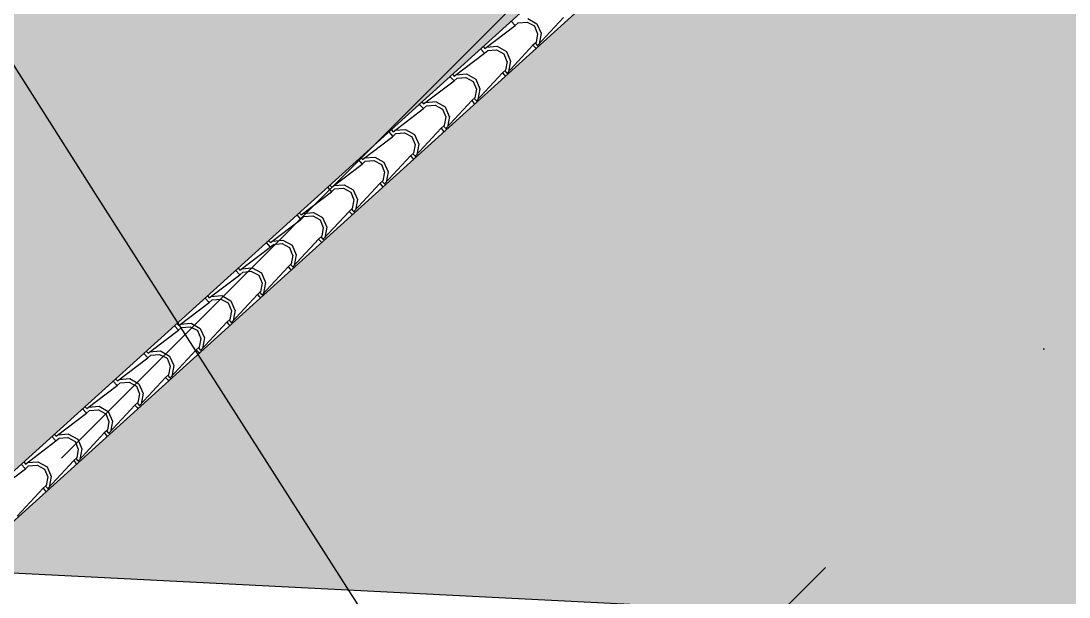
# Model space of a CAD drawing. Header units: millimetres. Extents: x 648844 to 649530, y 1246379 to 1246752.
# Drawn here: x 649217.919 to 649222.163, y 1246465.897 to 1246468.227 of the extents above; entities that cross this region are included whole.
import ezdxf

# ---------------------------------------------------------------- set-up
doc = ezdxf.new("R2010")
doc.units = ezdxf.units.MM
doc.header["$LTSCALE"] = 20
doc.header["$MEASUREMENT"] = 0
doc.layers.get('0').update_dxf_attribs({"linetype": 'CONTINUOUS'})
doc.layers.add('CONT-MNR2', color=9, linetype='CONTINUOUS')
doc.layers.add('TECHO', color=30, linetype='CONTINUOUS')

# ---------------------------------------------------------------- blocks, each defined once
blk = doc.blocks.new('*U3741')
at = {"layer": 'CONT-MNR2', "elevation": 36, "flags": 128}
blk.add_lwpolyline([(646537.2984070804, 1246709.701759222), (646537.02931891, 1246710.143963994), (646536.7428306144, 1246710.619220743), (646536.4066409561, 1246711.146747869), (646536.0874933026, 1246711.633393101), (646535.5338040044, 1246712.484504062), (646534.7934924248, 1246713.626946314), (646533.9144779275, 1246714.987585423), (646532.9446798763, 1246716.493286953), (646531.9320176347, 1246718.070916468), (646530.9244105666, 1246719.647339534), (646529.9697780353, 1246721.149421714), (646529.1160394048, 1246722.504028574), (646528.4111140384, 1246723.638025677), (646527.9029213001, 1246724.478278588), (646527.6393805535, 1246724.951652872), (646527.4119308159, 1246725.493577317), (646527.225090268, 1246726.04023564), (646527.0706721292, 1246726.566296274), (646526.9404896189, 1246727.046427649)], dxfattribs=at)
blk = doc.blocks.new('TEJA45')
at = {"layer": 'TECHO'}
for p, q in [((-0.4279064574559399, 4.002171294534961), (-0.3286540061102414, 4.120328804166501)), ((-0.5460641779288835, 3.884013823931728), (-0.446811726583185, 4.002171333563268)), ((-0.4587384352657722, 3.952408220232972), (-0.4528305117754456, 3.996126576485686)), ((-0.446768987619123, 4.002162910376885), (-0.450336047210115, 4.005729969967877)), ((-0.4467689876191514, 4.002162910376867), (-0.4373163841682484, 3.992710306925964)), ((-0.4443959923545009, 3.955063304833079), (-0.4396697250921235, 3.990510514109829)), ((-0.437316384168227, 4.011615513827795), (-0.440883443759212, 4.015182573418784)), ((-0.439679535030713, 3.99034715606329), (-0.4278637807170824, 4.002162910376917)), ((-0.4278637807173169, 4.002162910376889), (-0.4373163841682199, 4.011615513827792)), ((-0.2340756608334686, 4.025792761608923), (-0.3522331704650128, 3.926540310263224)), ((-0.4396802456084359, 3.914699209350832), (-0.4585854688258237, 3.952509575238079)), ((-0.4300728416892312, 3.924324514989806), (-0.4442517554119902, 3.955045551892013)), ((-0.3522331314364777, 3.907635041136153), (-0.4703906410680219, 3.808382589790455)), ((-0.401889406250767, 3.895825173025077), (-0.4396997721380131, 3.914730396242465)), ((-0.3993794073712991, 3.910131797002897), (-0.4301004442735064, 3.924310710725656)), ((-0.3639544832466726, 3.91473979959661), (-0.3994016925234192, 3.910013532334236)), ((-0.3522429531101139, 3.926542082769668), (-0.3640587074237445, 3.914726328456041)), ((-0.3348174265812318, 3.909116556240797), (-0.3522429531101139, 3.926542082769679)), ((-0.3442700300321349, 3.899663952789901), (-0.3522429531101068, 3.907636875867869)), ((-0.6642218984016708, 3.765856353328662), (-0.5649694470559723, 3.884013862960202)), ((-0.5768970108217957, 3.83424984380277), (-0.5709890873314691, 3.877968200055484)), ((-0.5649265307554003, 3.884005367240611), (-0.5684935903463995, 3.887572426831607)), ((-0.5649265307554145, 3.884005367240604), (-0.5554739273045115, 3.874552763789701)), ((-0.5625534429686283, 3.836906823745043), (-0.557827175706251, 3.872354033021793)), ((-0.5554739273044973, 3.893457970691514), (-0.5590409868954893, 3.89702503028251)), ((-0.5578370781669904, 3.872189612927016), (-0.5460213238533598, 3.884005367240643)), ((-0.5460213238535943, 3.884005367240611), (-0.5554739273044973, 3.893457970691514)), ((-0.3582322991741123, 3.901622522145985), (-0.4019506554268304, 3.895714598655662)), ((-0.5578377754871866, 3.796541478102924), (-0.5767429987045745, 3.83435184399017)), ((-0.5482292504594071, 3.806168051797403), (-0.5624081641821661, 3.836889088699611)), ((-0.6736314704407675, 3.775300427555241), (-0.6771985300317596, 3.778867487146229)), ((-0.4703906020396786, 3.789477320663238), (-0.5885481116712228, 3.690224869317539)), ((-0.5200471374986506, 3.777667643146319), (-0.5578575033858968, 3.796572866363707)), ((-0.517535870562817, 3.791975388232387), (-0.5482569074650243, 3.806154301955146)), ((-0.4763906756079805, 3.783463946589425), (-0.5201090318606987, 3.777556023099102)), ((-0.4821109643361083, 3.79658234898227), (-0.5175581736128549, 3.791856081719896)), ((-0.4704004962463912, 3.808384539633398), (-0.4822162505600218, 3.796568785319771)), ((-0.4529749697175092, 3.790959013104523), (-0.4704004962463841, 3.808384539633398)), ((-0.4624275731684122, 3.781506409653627), (-0.4704004962463841, 3.789479332731595)), ((-0.7823796188743231, 3.647698882725777), (-0.6831271675286246, 3.765856392357318)), ((-0.6950555863783023, 3.716091467368969), (-0.6891476628879758, 3.759809823621683)), ((-0.6830840738916635, 3.76584782410433), (-0.6866511334826626, 3.769414883695326)), ((-0.6830840738916919, 3.76584782410433), (-0.6736314704407889, 3.756395220653427)), ((-0.6807108935829973, 3.718750342655206), (-0.67598462632062, 3.754197551931956)), ((-0.6759946213032677, 3.754032069790743), (-0.6641788669896371, 3.76584782410437)), ((-0.6641788669898716, 3.765847824104334), (-0.6736314704407746, 3.775300427555237)), ((-0.6759953053659373, 3.678383746855019), (-0.6949005285833252, 3.716194112742265)), ((-0.6663856592299666, 3.688011588605836), (-0.6805645729527257, 3.718732625508043)), ((-0.8012416170279337, 3.64769028096806), (-0.8048086766189329, 3.651257340559059)), ((-0.7917890135770378, 3.657142884418974), (-0.7953560731680227, 3.660709944009962)), ((-0.7823364101261348, 3.647690280968064), (-0.7917890135770378, 3.657142884418967)), ((-0.5885480726426167, 3.671319600190539), (-0.7067055822741608, 3.572067148844841)), ((-0.6382048687465414, 3.659510113267562), (-0.6760152346337875, 3.678415336484949)), ((-0.6356923337535179, 3.673818979461497), (-0.6664133706557251, 3.687997893184257)), ((-0.5945490520418204, 3.665305371032865), (-0.6382674082945385, 3.659397447542542)), ((-0.6002674454250894, 3.678424898367989), (-0.635714654701836, 3.673698631105616)), ((-0.5885580393826686, 3.690226996497127), (-0.6003737936962992, 3.6784112421835)), ((-0.5711325128537865, 3.672801469968253), (-0.5885580393826544, 3.690226996497124)), ((-0.5805851163046825, 3.663348866517349), (-0.5885580393826473, 3.671321789595314)), ((-0.9005373393472667, 3.529541412122548), (-0.8012848880015682, 3.647698921754088)), ((-0.8132141619350435, 3.597933090933367), (-0.8073062384447169, 3.641651447186081)), ((-0.8012416170279621, 3.647690280968053), (-0.7917890135770591, 3.63823767751715)), ((-0.7988683441973592, 3.600593861565365), (-0.7941420769349818, 3.636041070842115)), ((-0.7941521644395451, 3.635874526654469), (-0.7823364101259145, 3.647690280968096)), ((-0.794152835244688, 3.560226015607107), (-0.8130580584620759, 3.598036381494353)), ((-0.7845420680001425, 3.569855125413444), (-0.7987209817229015, 3.600576162315651)), ((-0.7538487969466843, 3.555662570691752), (-0.7845698338488916, 3.569841484414511)), ((-0.706715582518946, 3.572069453360857), (-0.7185313368325765, 3.56025369904723)), ((-0.6892900559900497, 3.554643926831982), (-0.7067155825189246, 3.572069453360857)), ((-1.018695059820196, 3.411383941519318), (-0.9194426084744975, 3.529541451150859)), ((-0.9313727374915572, 3.479774714499563), (-0.9254648140012307, 3.523493070752277)), ((-0.9193991601642111, 3.529532737831794), (-0.9229662197552102, 3.533099797422789)), ((-0.9193991601642324, 3.529532737831776), (-0.9099465567133294, 3.520080134380873)), ((-0.9099465567133151, 3.538985341282704), (-0.9135136163043072, 3.542552400873692)), ((-0.9123097075758224, 3.517716983518195), (-0.9004939532621918, 3.529532737831822)), ((-0.9004939532624121, 3.529532737831797), (-0.9099465567133151, 3.5389853412827)), ((-0.7067055432457181, 3.553161879717699), (-0.8248630528772622, 3.453909428372)), ((-0.756362599994425, 3.5413525833888), (-0.7941729658816712, 3.560257806606188)), ((-0.7127074284747792, 3.547146795476419), (-0.7564257847274973, 3.541238871986096)), ((-0.7184239265140562, 3.560267447753709), (-0.7538711357908028, 3.555541180491335)), ((-0.6987426594409527, 3.545191323381079), (-0.7067155825189175, 3.553164246459044)), ((-0.9123103651234814, 3.442068284359273), (-0.9312155883408693, 3.479878650246519)), ((-0.9170257948113587, 3.482437380478231), (-0.9122995275489814, 3.517884589754981)), ((-0.902698476770702, 3.451698662221872), (-0.9168773904934611, 3.48241969912408)), ((-0.8745203312423371, 3.423195053510049), (-0.9123306971295833, 3.442100276727437)), ((-0.8720052601382022, 3.437506161921242), (-0.9027262970404095, 3.451685075644001)), ((-0.8365804076030514, 3.442109997139426), (-0.872027616879798, 3.437383729877052)), ((-0.8248731256552233, 3.453911910224587), (-0.8366888799688539, 3.44209615591096)), ((-0.807447599126327, 3.436486383695708), (-0.824873125655202, 3.453911910224587)), ((-1.13685278029299, 3.293226470916263), (-1.037600328947292, 3.411383980547804)), ((-1.049531313047822, 3.361616338067563), (-1.043623389557496, 3.405334694320278)), ((-1.037556703300481, 3.41137519469552), (-1.04112376289148, 3.414942254286515)), ((-1.03755670330051, 3.411375194695516), (-1.028104099849607, 3.401922591244613)), ((-1.035183245425607, 3.3642808993893), (-1.03045697816323, 3.39972810866605)), ((-1.028104099849585, 3.420827798146426), (-1.031671159440577, 3.424394857737422)), ((-1.0304672507121, 3.399559440381921), (-1.018651496398469, 3.411375194695548)), ((-1.018651496398682, 3.41137519469552), (-1.028104099849585, 3.420827798146423)), ((-0.8248630138488267, 3.435004159244855), (-0.9430205234803708, 3.335751707899156)), ((-0.8308658049077238, 3.428988219919979), (-0.8745841611604419, 3.423080296429656)), ((-0.8169002025772301, 3.427033780244813), (-0.8248731256551949, 3.435006703322777)), ((-1.030467895002218, 3.323910553111343), (-1.049373118219606, 3.361720918998589)), ((-1.020854885542022, 3.333542199031957), (-1.035033799264781, 3.364263235934164)), ((-0.9430204844519352, 3.316846438772011), (-1.061177994083479, 3.217593987426312)), ((-0.9926780624902349, 3.305037523631288), (-1.030488428377481, 3.323942746848676)), ((-0.9901617233289102, 3.319349753150352), (-1.020882760231117, 3.333528666873111)), ((-0.9490241813424802, 3.310829644363299), (-0.9927425375951984, 3.304921720872976)), ((-0.9547368886924801, 3.323952546525081), (-0.9901840979692267, 3.319226279262708)), ((-0.9430306687915007, 3.335754367088317), (-0.9548464231051312, 3.32393861277469)), ((-0.9256051422625973, 3.318328840559435), (-0.9430306687914722, 3.33575436708831)), ((-0.9350577457135003, 3.308876237108539), (-0.9430306687914651, 3.316849160186504)), ((-1.255010500765792, 3.175069000313204), (-1.155758049420093, 3.293226509944745)), ((-1.167689888604336, 3.243457961633766), (-1.16178196511401, 3.28717631788648)), ((-1.155714246436759, 3.293217651559246), (-1.159281306027758, 3.296784711150242)), ((-1.15571424643678, 3.293217651559239), (-1.146261642985877, 3.283765048108336)), ((-1.153340696040082, 3.24612441829856), (-1.148614428777705, 3.28157162757531)), ((-1.146261642985863, 3.30267025501016), (-1.149828702576848, 3.306237314601148)), ((-1.148624793848377, 3.281401897245647), (-1.136809039534747, 3.293217651559274)), ((-1.136809039534953, 3.29321765155925), (-1.146261642985856, 3.302670255010153)), ((-1.148625424880983, 3.205752821863452), (-1.167530648098371, 3.243563187750699)), ((-1.139011294312198, 3.215385735839561), (-1.153190208034957, 3.246106772741769)), ((-1.264419186122126, 3.184512711873882), (-1.267986245713111, 3.188079771464871)), ((-1.254966582671223, 3.175060108422976), (-1.264419186122126, 3.184512711873879)), ((-1.061177955054994, 3.198688718299206), (-1.179335464686538, 3.099436266953507)), ((-1.110835793738126, 3.186879993752527), (-1.148646159625372, 3.205785216969915)), ((-1.108318186520428, 3.201193344379842), (-1.139039223422635, 3.215372258102601)), ((-1.067182557776327, 3.192671068806732), (-1.110900914029045, 3.186763145316409)), ((-1.072893369780999, 3.205795095910862), (-1.108340579057746, 3.201068828648488)), ((-1.061188211927778, 3.217596823952046), (-1.073003966241409, 3.205781069638419)), ((-1.043762685398868, 3.200171297423161), (-1.06118821192775, 3.217596823952043)), ((-1.053215288849771, 3.190718693972261), (-1.061188211927742, 3.19869161705023)), ((-1.373168221238593, 3.056911529710149), (-1.273915769892895, 3.17506903934169)), ((-1.285848464160601, 3.125299585201766), (-1.279940540670275, 3.169017941454481)), ((-1.273871789573029, 3.175060108422976), (-1.277438849164021, 3.178627168013964)), ((-1.27387178957305, 3.175060108422965), (-1.264419186122147, 3.165607504972062)), ((-1.271498146654451, 3.127967937208719), (-1.266771879392074, 3.16341514648547)), ((-1.266782336984654, 3.163244354109374), (-1.254966582671024, 3.175060108423001)), ((-1.266782954759748, 3.087595090615572), (-1.285688177977136, 3.125405456502818)), ((-1.257167703082374, 3.097229272647162), (-1.271346616805133, 3.127950309549369)), ((-1.179345755064055, 3.099439280815776), (-1.191161509377686, 3.087623526502149)), ((-1.161920228535138, 3.082013754286891), (-1.179345755064013, 3.099439280815766)), ((-1.491325941711231, 2.938754059107264), (-1.392073490365533, 3.056911568738805)), ((-1.392029332709299, 3.056902565286702), (-1.395596392300298, 3.060469624877697)), ((-1.39202933270932, 3.056902565286691), (-1.382576729258417, 3.047449961835788)), ((-1.382576729258403, 3.066355168737612), (-1.386143788849395, 3.069922228328608)), ((-1.384939880120932, 3.0450868109731), (-1.373124125807301, 3.056902565286727)), ((-1.3731241258075, 3.056902565286705), (-1.382576729258403, 3.066355168737608)), ((-1.179335425658017, 3.080530997826433), (-1.297492935289561, 2.981278546480734)), ((-1.228993524985995, 3.068722463873762), (-1.266803890873241, 3.08762768709115)), ((-1.226474649713587, 3.083036935610096), (-1.257195686615795, 3.097215849332855)), ((-1.185340934209286, 3.074512493250293), (-1.229059290462004, 3.06860456975997)), ((-1.19104985087089, 3.087637645296461), (-1.226497060147636, 3.082911378034087)), ((-1.171372831986041, 3.072561150835991), (-1.179345755064013, 3.08053407391396)), ((-1.404007039717101, 3.007141208767965), (-1.398099116226774, 3.05085956502068)), ((-1.389655597268458, 3.009811456121579), (-1.384929330006081, 3.045258665398329)), ((-1.384940484638499, 2.969437359367674), (-1.403845707855886, 3.007247725254921)), ((-1.375324111853324, 2.979072809456422), (-1.389503025576083, 3.00979384635863)), ((-1.344631112904288, 2.964880526839199), (-1.375352149806496, 2.979059440561958)), ((-1.297503298200333, 2.981281737679506), (-1.309319052513963, 2.969465983365879)), ((-1.280077771671415, 2.96385621115062), (-1.29750329820029, 2.981281737679495)), ((-1.609483662184033, 2.820596588504205), (-1.510231210838334, 2.938754098135746)), ((-1.522165615273849, 2.888982832332363), (-1.516257691783522, 2.932701188585078)), ((-1.510186875845577, 2.938745022150432), (-1.513753935436576, 2.942312081741427)), ((-1.510186875845605, 2.938745022150421), (-1.500734272394702, 2.929292418699518)), ((-1.500734272394673, 2.948197625601342), (-1.504301331985666, 2.95176468519233)), ((-1.503097423257209, 2.926929267836826), (-1.491281668943579, 2.938745022150453)), ((-1.49128166894377, 2.938745022150432), (-1.500734272394673, 2.948197625601335)), ((-1.297492896261112, 2.962373277353592), (-1.415650405892656, 2.863120826007894)), ((-1.347151256233893, 2.950564933994997), (-1.384961622121139, 2.969470157212385)), ((-1.303499310642231, 2.956353917693853), (-1.347217666894949, 2.95044599420353)), ((-1.309206331958961, 2.969480194682298), (-1.344653541235708, 2.964753927419924)), ((-1.289530375122318, 2.954403607699724), (-1.297503298200283, 2.962376530777686)), ((-1.503098014517263, 2.851279628119784), (-1.522003237734651, 2.88908999400703)), ((-1.507813047882699, 2.891654975032647), (-1.503086780620322, 2.927102184309398)), ((-1.493480520623876, 2.860916346264851), (-1.507659434346635, 2.891637383167058)), ((-1.415650366864142, 2.844215556880823), (-1.533807876495686, 2.744963105535124)), ((-1.465308987481798, 2.832407404116246), (-1.503119353369044, 2.851312627333634)), ((-1.462787576094982, 2.846724118068312), (-1.493508612997189, 2.860903031791072)), ((-1.427362813048838, 2.8513227440679), (-1.462810022325584, 2.846596476805527)), ((-1.41566084133661, 2.863124194543236), (-1.427476595650241, 2.851308440229609)), ((-1.398235314807685, 2.845698668014347), (-1.41566084133656, 2.863124194543225)), ((-1.407687918258588, 2.836246064563447), (-1.41566084133656, 2.844218987641415)), ((-1.727641382656969, 2.702439117900973), (-1.628388931311271, 2.820596627532513)), ((-1.640324190830356, 2.770824455898556), (-1.634416267340029, 2.81454281215127)), ((-1.628344418981847, 2.820587479014158), (-1.631911478572839, 2.82415453860515)), ((-1.628344418981868, 2.820587479014147), (-1.618891815530965, 2.811134875563244)), ((-1.625970498497189, 2.773498493941911), (-1.621244231234812, 2.808945703218662)), ((-1.618891815530944, 2.830040082465064), (-1.622458875121929, 2.833607142056053)), ((-1.621254966393487, 2.808771724700552), (-1.609439212079856, 2.820587479014179)), ((-1.609439212080048, 2.820587479014161), (-1.618891815530951, 2.830040082465064)), ((-1.42165768707698, 2.838195342137173), (-1.465376043329698, 2.83228741864685)), ((-1.621255544396, 2.733121896871847), (-1.640160767613388, 2.770932262759093)), ((-1.611636929394813, 2.742759883074104), (-1.625815843117572, 2.773480919976311)), ((-1.533807837467243, 2.726057836407978), (-1.651965347098788, 2.62680538506228)), ((-1.583466718729717, 2.714249874237503), (-1.621277084616963, 2.73315509745489)), ((-1.580944039285683, 2.728567709297419), (-1.61166507618789, 2.742746623020178)), ((-1.539816063509036, 2.720036766580851), (-1.583534419761754, 2.714128843090528)), ((-1.545519294137819, 2.733165293453617), (-1.580966503414565, 2.728439026191243)), ((-1.533818384472887, 2.744966651406965), (-1.545634138786518, 2.733150897093338)), ((-1.516392857943956, 2.727541124878073), (-1.533818384472831, 2.744966651406948)), ((-1.525845461394859, 2.718088521427173), (-1.533818384472831, 2.726061444505142)), ((-1.845799103129757, 2.584281647297914), (-1.746546651784058, 2.702439156929454)), ((-1.758482766386621, 2.652666079466556), (-1.752574842896294, 2.696384435719271)), ((-1.74650196211811, 2.702429935877895), (-1.750069021709102, 2.70599699546889)), ((-1.746501962118138, 2.702429935877877), (-1.737049358667235, 2.692977332426974)), ((-1.744127949111437, 2.655342012852969), (-1.73940168184906, 2.69078922212972)), ((-1.737049358667214, 2.711882539328798), (-1.740616418258206, 2.715449598919786)), ((-1.739412509529764, 2.690614181564278), (-1.727596755216133, 2.702429935877905)), ((-1.727596755216311, 2.702429935877895), (-1.737049358667214, 2.711882539328798)), ((-1.739413074274765, 2.61496416562397), (-1.758318297492153, 2.652774531511216)), ((-1.729793338165379, 2.624603419882536), (-1.743972251888138, 2.655324456784744)), ((-1.855206901803498, 2.593724996192527), (-1.85877396139449, 2.597292055783516)), ((-1.845754298352588, 2.584272392741617), (-1.855206901803491, 2.59372499619252)), ((-1.651965308070309, 2.607900115935173), (-1.770122817701854, 2.508647664589475)), ((-1.701624449977587, 2.596092344358734), (-1.739434815864833, 2.614997567576122)), ((-1.699100502478018, 2.610411300527293), (-1.729821539380225, 2.624590214250052)), ((-1.657974439943793, 2.601878191024166), (-1.701692796196511, 2.595970267533843)), ((-1.6636757752268, 2.615007842839329), (-1.699122984503546, 2.610281575576956)), ((-1.651975927609165, 2.626809108270695), (-1.663791681922795, 2.614993353957068)), ((-1.634550401080226, 2.609383581741803), (-1.651975927609101, 2.626809108270681)), ((-1.644003004531122, 2.599930978290903), (-1.651975927609094, 2.607903901368879)), ((-1.963956823602409, 2.466124176695029), (-1.86470437225671, 2.58428168632657)), ((-1.876641341943376, 2.53450770303095), (-1.87073341845305, 2.578226059283665)), ((-1.864659505254387, 2.584272392741614), (-1.868226564845386, 2.587839452332609)), ((-1.864659505254409, 2.584272392741603), (-1.855206901803506, 2.5748197892907)), ((-1.86228539972555, 2.537185531764937), (-1.857559132463173, 2.572632741041687)), ((-1.857570052666041, 2.572456638428005), (-1.845754298352411, 2.584272392741632)), ((-1.857570604153551, 2.496806434376108), (-1.876475827370939, 2.534616800263354)), ((-1.847949746935555, 2.506446956690137), (-1.862128660658314, 2.537167993592345)), ((-1.817256965670367, 2.49225489175716), (-1.847978002572574, 2.506433805479919)), ((-1.770133470745442, 2.508651565134425), (-1.781949225059073, 2.496835810820798)), ((-1.752707944216503, 2.491226038605529), (-1.770133470745385, 2.508651565134411)), ((-2.082114544075353, 2.347966706091803), (-1.982862092729654, 2.466124215723344)), ((-1.982817048390658, 2.466114849605344), (-1.986384107981657, 2.469681909196343)), ((-1.982817048390686, 2.466114849605333), (-1.973364444939783, 2.45666224615443)), ((-1.973364444939762, 2.47556745305625), (-1.976931504530747, 2.479134512647239)), ((-1.975727595802319, 2.454299095291731), (-1.963911841488688, 2.466114849605358)), ((-1.963911841488859, 2.46611484960534), (-1.973364444939762, 2.475567453056243)), ((-1.770122778673361, 2.489742395462365), (-1.888280288304905, 2.390489944116666)), ((-1.81978218122547, 2.477934814479969), (-1.857592547112716, 2.496840037697357)), ((-1.776132816376737, 2.483719615467727), (-1.819851172629456, 2.477811691977404)), ((-1.781832256315774, 2.496850392225053), (-1.81727946559252, 2.492124124962679)), ((-1.762160547667406, 2.481773435154633), (-1.770133470745371, 2.489746358232598)), ((-1.994799917499641, 2.416349326598954), (-1.988891994009315, 2.460067682851669)), ((-1.980442850339919, 2.419029050675103), (-1.975716583077542, 2.454476259951853)), ((-1.966106155705724, 2.388290493497742), (-1.980285069428483, 2.419011530399949)), ((-1.975728134032288, 2.378648703128178), (-1.994633357249675, 2.416459069015424)), ((-1.937939912473368, 2.359777284601215), (-1.975750278360614, 2.378682507818603)), ((-1.935413428861061, 2.374098482986273), (-1.966134465763268, 2.388277396709032)), ((-1.899988737404293, 2.378692941610829), (-1.935435946681039, 2.373966674348456)), ((-1.888291013881719, 2.390494021998155), (-1.90010676819535, 2.378678267684528)), ((-1.870865487352773, 2.373068495469258), (-1.888291013881648, 2.390494021998133)), ((-2.200272264548296, 2.229809235488567), (-2.101019813202598, 2.347966745120107)), ((-2.112958493056141, 2.29819095016515), (-2.107050569565814, 2.341909306417865)), ((-2.100974591526935, 2.347957306469077), (-2.104541651117927, 2.351524366060072)), ((-2.100974591526956, 2.347957306469056), (-2.091521988076053, 2.338504703018152)), ((-2.098600300954161, 2.300872569586161), (-2.093874033691783, 2.336319778862912)), ((-2.091521988076039, 2.357409909919983), (-2.095089047667024, 2.360976969510965)), ((-2.093885138938596, 2.336141552155457), (-2.082069384624965, 2.347957306469084)), ((-2.082069384625136, 2.347957306469073), (-2.091521988076039, 2.357409909919976)), ((-1.888280249276434, 2.37158467498956), (-2.006437758907978, 2.272332223643861)), ((-1.894291192810599, 2.365561039911164), (-1.938009549063317, 2.359653116420841)), ((-1.880318090803677, 2.363615892018363), (-1.888291013881641, 2.371588815096327)), ((-2.093885663911045, 2.260490971880294), (-2.112790887128433, 2.298301337767541)), ((-2.084262564476674, 2.270134030307005), (-2.098441478199433, 2.300855067209213)), ((-2.006437719879585, 2.25342695451668), (-2.124595229511129, 2.154174503170982)), ((-2.056097643721252, 2.24161975472245), (-2.093908009608498, 2.260524977939838)), ((-2.053569892051748, 2.25594207421538), (-2.084290928953955, 2.270120987938139)), ((-2.018145218494176, 2.260535490996432), (-2.053592427770923, 2.255809223734058)), ((-2.006448557017997, 2.272336478861885), (-2.018264311331627, 2.260520724548257)), ((-1.989023030489044, 2.254910952332985), (-2.006448557017926, 2.272336478861867)), ((-1.998475633939947, 2.245458348882085), (-2.006448557017919, 2.253431271960061)), ((-2.318429985020934, 2.111651764885686), (-2.219177533675236, 2.229809274517226)), ((-2.231117068612647, 2.180032573731356), (-2.225209145122321, 2.223750929984071)), ((-2.219132134663198, 2.229799763332796), (-2.222699194254197, 2.233366822923792)), ((-2.219132134663234, 2.229799763332785), (-2.209679531212331, 2.220347159881882)), ((-2.216757751568522, 2.182716088496324), (-2.212031484306145, 2.218163297773074)), ((-2.209679531212309, 2.239252366783706), (-2.213246590803301, 2.242819426374698)), ((-2.212042682074873, 2.217984009019183), (-2.200226927761243, 2.22979976333281)), ((-2.200226927761406, 2.2297997633328), (-2.209679531212309, 2.239252366783703)), ((-2.012449569244438, 2.2474024643546), (-2.056167925497157, 2.241494540864277)), ((-2.212043193789803, 2.142333240632382), (-2.230948417007191, 2.180143606519628)), ((-2.20241897324761, 2.151977567116258), (-2.216597886970369, 2.182698604018466)), ((-2.327837074348579, 2.121094823647432), (-2.331404133939571, 2.124661883238428)), ((-2.124595190482559, 2.135269234043939), (-2.242752700114103, 2.03601678269824)), ((-2.17425537496915, 2.123462224843689), (-2.212065740856396, 2.142367448061076)), ((-2.171726355244928, 2.137785665445634), (-2.202447392147135, 2.151964579168393)), ((-2.130607945679202, 2.129243888797919), (-2.17432630193192, 2.123335965307596)), ((-2.136301699582702, 2.142378040382205), (-2.171748908859449, 2.137651773119831)), ((-2.124606100154274, 2.154178935725614), (-2.136421854467905, 2.142363181411987)), ((-2.107180573625321, 2.136753409196714), (-2.124606100154196, 2.154178935725589)), ((-2.116633177076217, 2.127300805745815), (-2.124606100154182, 2.13527372882378)), ((-2.436587705493885, 1.993494294282453), (-2.337335254148186, 2.111651803913993)), ((-2.349275644168912, 2.061874197299353), (-2.343367720678586, 2.105592553552068)), ((-2.337289677799475, 2.111642220196526), (-2.340856737390467, 2.115209279787518)), ((-2.337289677799504, 2.111642220196511), (-2.327837074348601, 2.102189616745608)), ((-2.33491520218265, 2.064559607408288), (-2.330188934920272, 2.100006816685038)), ((-2.330200225211151, 2.099826465882909), (-2.31838447089752, 2.111642220196536)), ((-2.318384470897676, 2.111642220196526), (-2.327837074348579, 2.121094823647429)), ((-2.330200723668554, 2.024175509384502), (-2.349105946885942, 2.061985875271748)), ((-2.320575382017786, 2.033821103923863), (-2.334754295740545, 2.06454214082607)), ((-2.292413106217069, 2.005304694964952), (-2.330223472104315, 2.02420991818234)), ((-2.289882818435615, 2.01962925667474), (-2.320603855337822, 2.033808170397499)), ((-2.254458180671243, 2.024220589767982), (-2.28990538994799, 2.019494322505608)), ((-2.242763643290552, 2.036021392589344), (-2.254579397604182, 2.024205638275717)), ((-2.225338116761591, 2.018595866060441), (-2.242763643290466, 2.036021392589316))]:
    blk.add_line(p, q, dxfattribs=at)

msp = doc.modelspace()

# ---------------------------------------------------------------- hatches: boundary and pattern name
h = msp.add_hatch()
h.set_pattern_fill('ANSI36', scale=20, style=0)
h.set_pattern_definition([(45, (-526.4316489867633, -3378.367883687839), (1.325825214724777, 4.861359120657514), [6.25, -1.25, 0, -1.25])])
h.paths.add_polyline_path([(649188.8489360636, 1246478.707731926), (649215.2214069526, 1246513.043391474), (649317.348885952, 1246513.661012395), (649322.291343771, 1246459.303611518), (649201.5072083384, 1246459.303611518)])
h.paths.add_polyline_path([(649253.0038721092, 1246474.230662723), (649282.477951251, 1246474.230662723), (649282.477951251, 1246479.656447173), (649253.0038721092, 1246479.656447173)], flags=24)
at = {"layer": 'TECHO'}
h = msp.add_hatch(dxfattribs=at)
h.set_pattern_fill('SPANTILE', color=9, scale=0.2049999999999998, angle=393.8183453568772, style=0, pattern_type=2)
h.set_pattern_definition([(172.1327924838318, (649169.2235671766, 1246491.715871821), (2.446492689715463, -0.3290879048015112), [0.1893117599999992, -4.543480804999975]), (267.1024924838317, (649169.0360373027, 1246491.741784489), (-0.2151005654192864, -0.1943752730063761), [0.01639999999999994, -0.1885999999999995]), (87.1024924838316, (649169.0092956227, 1246491.537875582), (0.2151005654192864, 0.194375273006376), [0.05739999999999988, -0.1475999999999995]), (357.1024924838318, (649169.0121971635, 1246491.595202199), (0.1943752730063761, -0.2151005654192864), [0.02049999999999994, -0.1844999999999995]), (177.1024924838319, (649169.0393030489, 1246491.725198202), (-0.1943752730063761, 0.2151005654192864), [0.02049999999999996, -0.1844999999999996]), (87.1024924838316, (649169.0188292571, 1246491.726234467), (0.2151005654192864, 0.194375273006376), [0.01639999999999994, -0.1885999999999995]), (87.1024924838316, (649169.0256746559, 1246491.53704657), (0.2151005654192864, 0.194375273006376), [0.04099999999999988, -0.1639999999999995]), (2.072192483831811, (649169.0277471852, 1246491.577994153), (2.467217801963553, 0.08038437405357746), [0.1893117599999999, -4.543480804999998]), (34.40639248383182, (649169.0379840817, 1246491.577476022), (-3.615261080314875, -2.485424964068751), [0.05412163999999996, -5.358033749999994]), (68.66759248383175, (649169.0826370675, 1246491.608057932), (0.2254628892084144, 0.399113297743704), [0.05186130999999978, -0.5964054749999963]), (105.5373924838316, (649169.1015031362, 1246491.656366022), (0.1840122953755279, -0.4198385570629379), [0.05186130999999972, -0.5964054749999953]), (139.7985924838318, (649169.0876111381, 1246491.706332134), (-3.345832571383341, 2.837755157712867), [0.0541216399999999, -5.358033749999988]), (66.87759248383176, (649169.0688235459, 1246491.619020214), (-0.932942463386539, -2.210665880041954), [0.04150942499999995, -4.109424259999994]), (107.3273924838316, (649169.0851241027, 1246491.657195033), (-0.7049643035419992, 2.293567222451296), [0.04150942499999986, -4.109424259999983]), (139.697092483832, (649169.0727613508, 1246491.696820623), (-2.55796484186252, 2.18209555240718), [0.04387184499999994, -4.343319624999991]), (34.50789248383192, (649169.0326709554, 1246491.594165934), (-2.765217972262481, -1.912666907204838), [0.04387184499999995, -4.343319624999993])])
h.paths.add_polyline_path([(649217.5690019362, 1246466.116941726), (649222.0220390061, 1246470.140921368), (649217.9980593642, 1246474.593958438)])
h = msp.add_hatch(dxfattribs=at)
h.set_pattern_fill('SPANTILE', color=9, scale=0.2049999999999998, angle=123.818345356877, style=0, pattern_type=2)
h.set_pattern_definition([(272.0721924838317, (649167.3184940561, 1246454.401203445), (-0.08038437405357554, 2.467217801963553), [0.1893117599999988, -4.543480804999963]), (177.1024924838319, (649167.3253394548, 1246454.212015548), (-0.2151005654192865, -0.194375273006376), [0.01639999999999995, -0.1885999999999996]), (357.1024924838318, (649167.1197725242, 1246454.205999161), (0.2151005654192865, 0.194375273006376), [0.05739999999999987, -0.1475999999999995]), (87.1024924838316, (649167.1770991413, 1246454.203097619), (-0.194375273006376, 0.2151005654192865), [0.02049999999999994, -0.1844999999999995]), (267.1024924838317, (649167.3091676743, 1246454.216939318), (0.194375273006376, -0.2151005654192865), [0.02049999999999994, -0.1844999999999995]), (357.1024924838318, (649167.3081314091, 1246454.196465525), (0.2151005654192865, 0.194375273006376), [0.01639999999999994, -0.1885999999999995]), (357.1024924838318, (649167.1206015359, 1246454.222378195), (0.2151005654192865, 0.194375273006376), [0.04099999999999988, -0.1639999999999995]), (82.13279248383175, (649167.1615491195, 1246454.220305665), (0.3290879048015125, 2.446492689715463), [0.1893117599999998, -4.543480804999994]), (49.79859248383174, (649167.162067252, 1246454.230542561), (-2.837755157712867, -3.345832571383341), [0.05412163999999995, -5.358033749999993]), (15.53739248383189, (649167.1970014746, 1246454.2718795), (0.4198385570629382, 0.1840122953755275), [0.05186130999999997, -0.5964054749999994]), (338.6675924838318, (649167.2469675861, 1246454.285771498), (-0.3991132977437042, 0.2254628892084148), [0.05186130999999998, -0.5964054749999995]), (304.4063924838318, (649167.2952756755, 1246454.26690543), (2.485424964068752, -3.615261080314874), [0.05412163999999988, -5.358033749999985]), (17.32739248383186, (649167.2065129855, 1246454.257029714), (-2.293567222451296, -0.7049643035419979), [0.04150942499999996, -4.109424259999995]), (336.8775924838318, (649167.2461385748, 1246454.269392465), (2.210665880041954, -0.9329424633865404), [0.04150942499999993, -4.109424259999992]), (304.5078924838317, (649167.2843133945, 1246454.253091908), (1.912666907204837, -2.765217972262481), [0.04387184499999994, -4.343319624999991]), (49.69709248383177, (649167.1781354054, 1246454.223571412), (-2.182095552407182, -2.557964841862519), [0.04387184499999983, -4.343319624999978])])
h.paths.add_polyline_path([(649222.1552045128, 1246470.059085296), (649217.6695707709, 1246466.005649725), (649229.1427521534, 1246465.424943815), (649225.089316582, 1246469.910577558)])

# ---------------------------------------------------------------- linework, layer by layer
at = {"color": 9}
msp.add_lwpolyline([(649229.2486825701, 1246465.419582231), (649229.6884631668, 1246474.10845978), (649218.0034209482, 1246474.699888857), (649217.5636403519, 1246466.011011308), (649229.248682571, 1246465.419582231)], dxfattribs=at)
at = {"layer": 'TECHO', "color": 9}
for p, q in [((649222.0220390061, 1246470.140921368), (649217.5690019362, 1246466.116941726)), ((649222.1552045128, 1246470.059085296), (649217.6695707709, 1246466.005649725))]:
    msp.add_line(p, q, dxfattribs=at)

# ---------------------------------------------------------------- block references
at = {"color": 9, "rotation": 177.1024924867292}
msp.add_blockref('TEJA45', (649217.7835306501, 1246470.355450082), dxfattribs=at)
at = {"layer": 'CONT-MNR2'}
msp.add_blockref('*U3741', (2687.306187323644, -252.1344165771734), dxfattribs=at)

doc.saveas('drawing.dxf')
